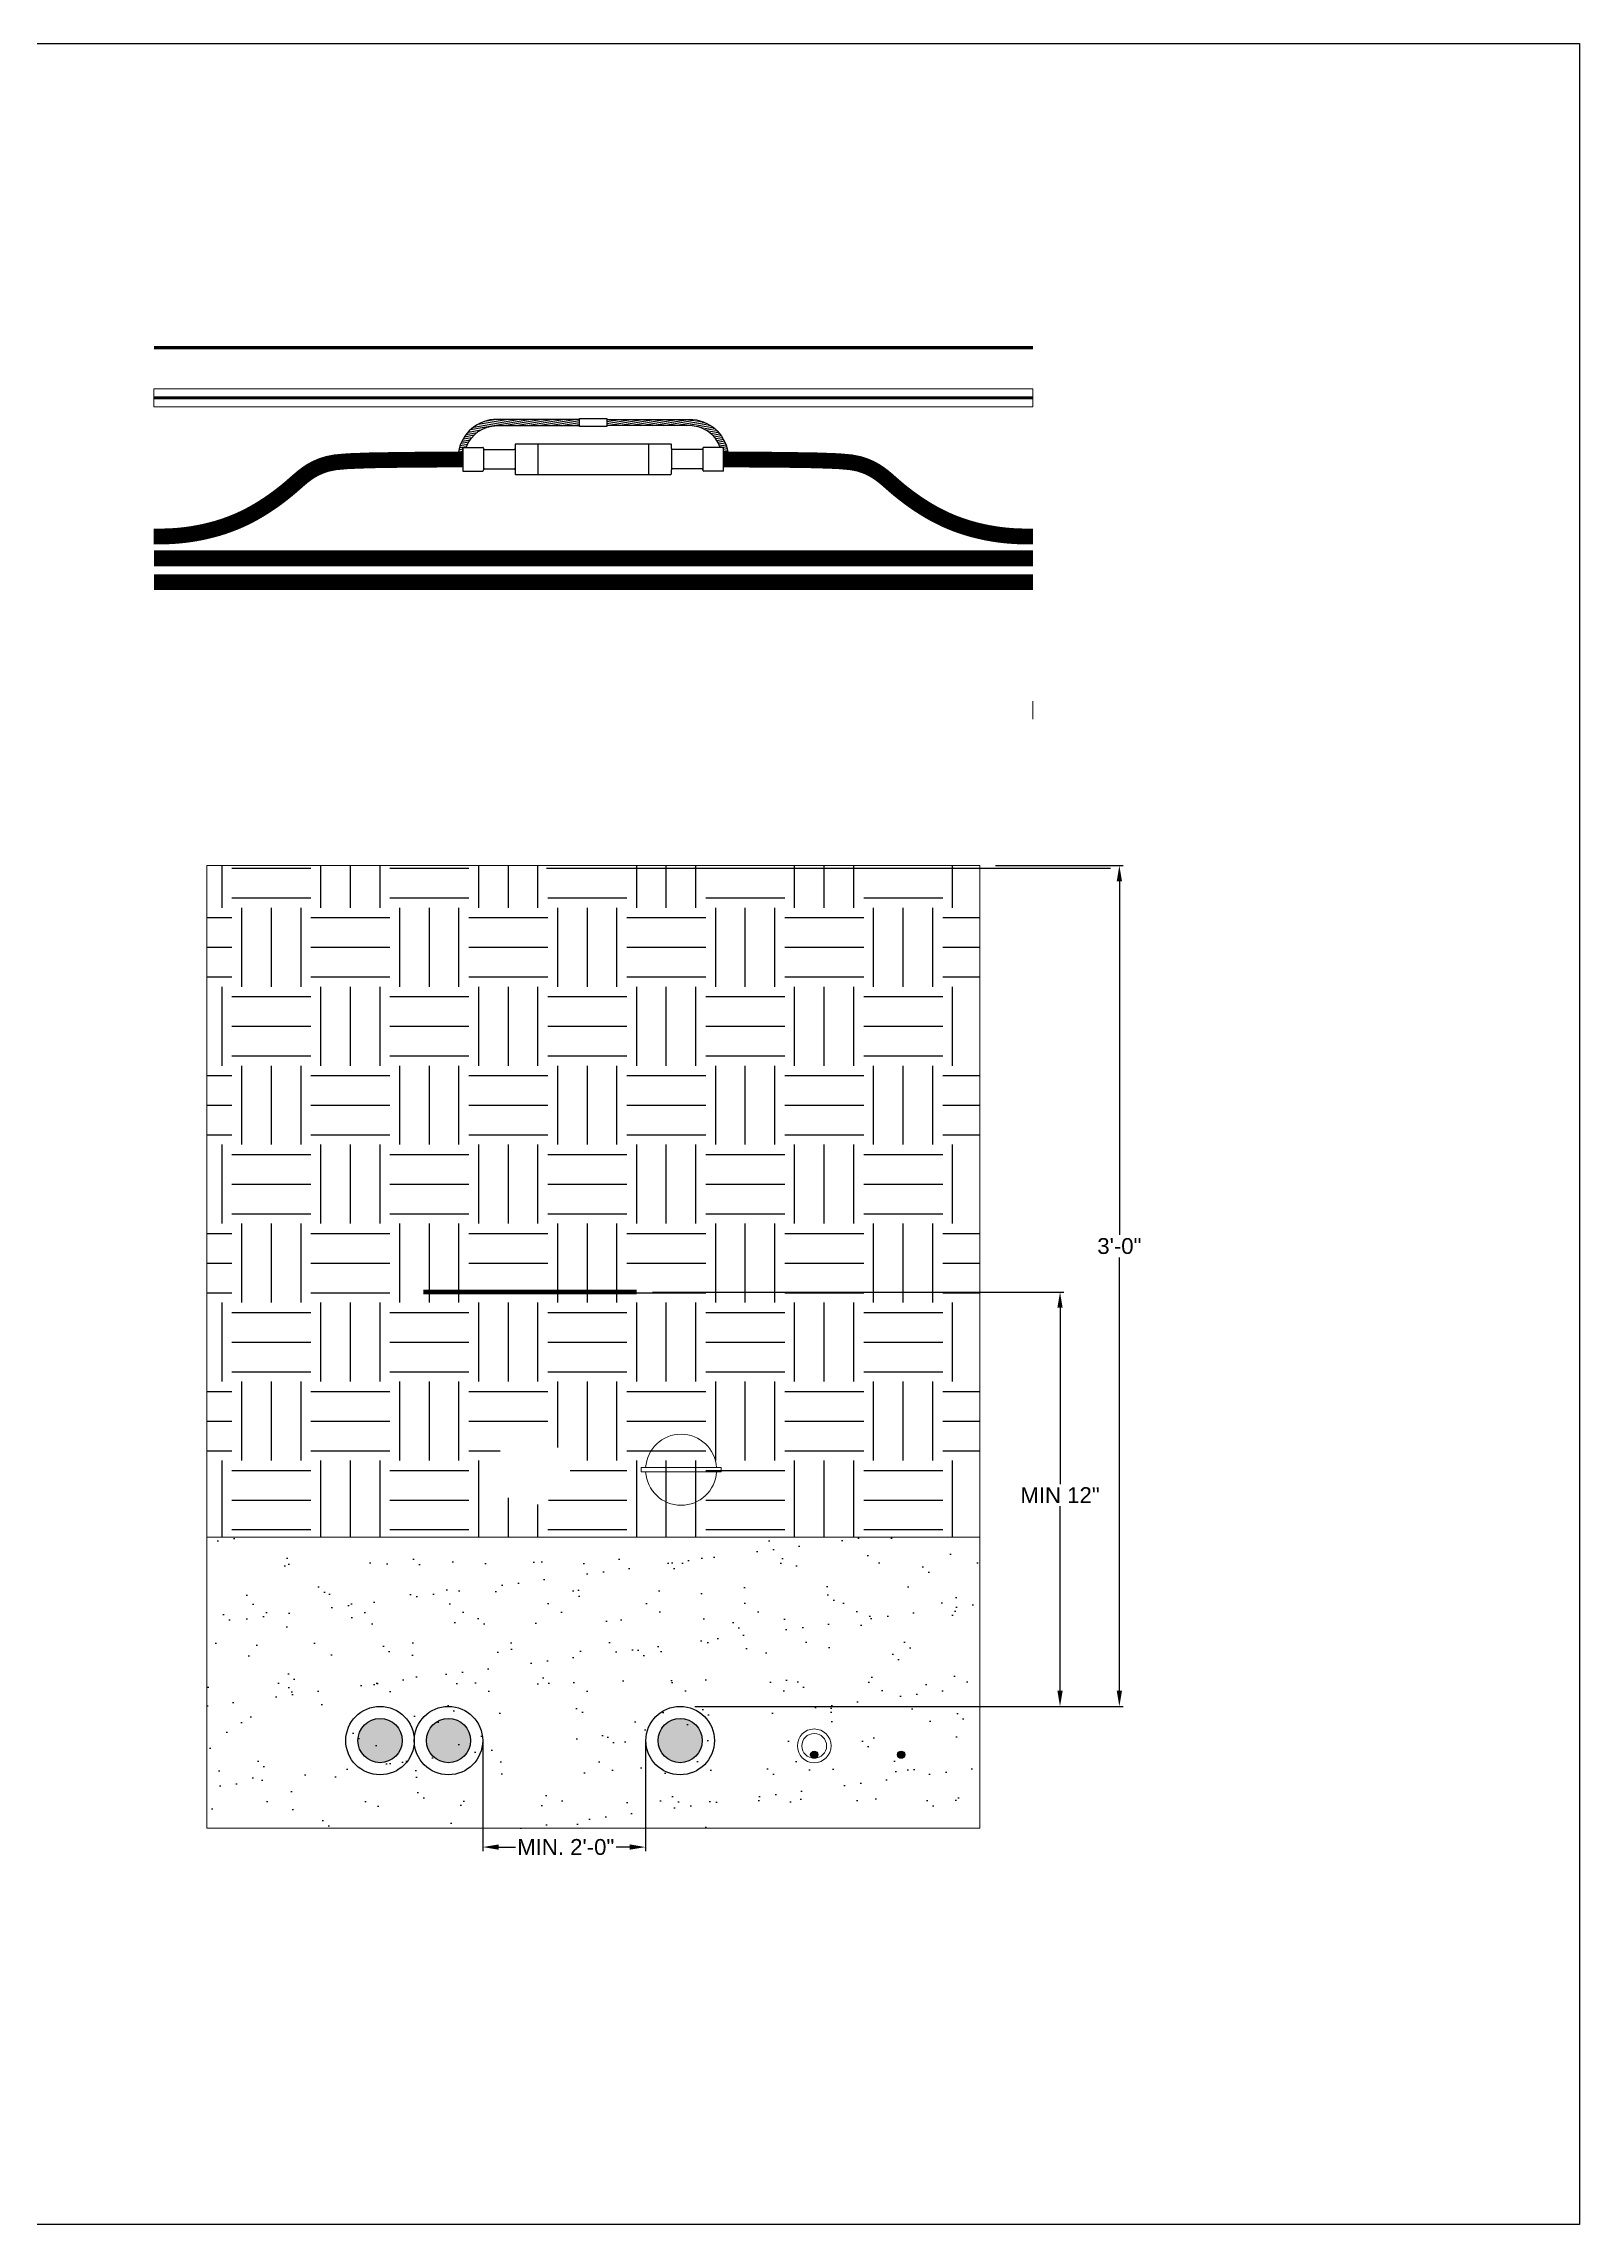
# Model space of a CAD drawing. Header units: feet. Extents: x 27.7 to 124.9, y -94.3 to -25.3.
# Drawn here: x 76.3 to 124.9, y -94.3 to -25.3 of the extents above; entities that cross this region are included whole.
import ezdxf

# ---------------------------------------------------------------- set-up
doc = ezdxf.new("R2010")
doc.units = ezdxf.units.FT
doc.header["$MEASUREMENT"] = 0
for name, color, linetype in [('C-CABL', 3, 'Continuous'), ('C-CNDT', 6, 'Continuous'), ('CABLE', 2, 'Continuous'), ('E-TREN-HATCH', 254, 'Continuous'), ('SOIL', 254, 'Continuous')]:
    doc.layers.add(name, color=color, linetype=linetype)
for name, color, linetype, lineweight in [('CONDUIT', 6, 'Continuous', 18), ('COVER', 3, 'Continuous', 9), ('G-ANNO-DIMENSIONS', 1, 'Continuous', 5)]:
    doc.layers.add(name, color=color, linetype=linetype, lineweight=lineweight)
doc.styles.add('NEI-A', font='arial.ttf')
doc.dimstyles.new('NEI-A', dxfattribs={"dimtxt": 0.1, "dimasz": 0.125, "dimexe": 0.0625, "dimexo": 0.0625, "dimgap": 0.0625, "dimtad": 0, "dimtih": 1, "dimtoh": 1, "dimdec": 4, "dimzin": 3, "dimdsep": 46, "dimlunit": 4, "dimtxsty": 'NEI-A', "dimcen": 0, "dimadec": 0, "dimazin": 0, "dimtfac": 0.75, "dimtdec": 4, "dimtofl": 0, "dimtmove": 0, "dimatfit": 3, "dimfxl": 1, "dimfrac": 1, "dimtolj": 1, "dimtzin": 0, "dimarcsym": 0})
pattern_1 = [(190, (-1046.774384, -267.13964), (0.010853011, -0.0615504846), [])]

# ---------------------------------------------------------------- blocks, each defined once
blk = doc.blocks.new('*D10')
at = {"layer": 'Defpoints', "color": 0, "transparency": 16777216}
for p in [(105.918, -51.274), (98.434, -77.892), (110.337, -77.892)]:
    blk.add_point(p, dxfattribs=at)
at = {"layer": 'G-ANNO-DIMENSIONS', "color": 0, "lineweight": -2, "transparency": 16777216}
for p, q in [((106.418, -51.274), (110.462, -51.274)), ((110.337, -51.774), (110.337, -62.964)), ((110.337, -77.392), (110.337, -63.677)), ((98.934, -77.892), (110.462, -77.892))]:
    blk.add_line(p, q, dxfattribs=at)
at = {"layer": 'G-ANNO-DIMENSIONS', "color": 0, "transparency": 16777216}
for points in [[(110.253, -51.774), (110.42, -51.774), (110.337, -51.274)], [(110.253, -77.392), (110.42, -77.392), (110.337, -77.892)]]:
    blk.add_solid(points, dxfattribs=at)
at = {"layer": 'G-ANNO-DIMENSIONS', "color": 0, "transparency": 16777216, "insert": (110.337, -63.321), "char_height": 0.2, "attachment_point": 5, "style": 'NEI-A'}
blk.add_mtext('\\A1;{\\H2.51168x;3\'-0"}', dxfattribs=at)
blk = doc.blocks.new('*D11')
at = {"layer": 'Defpoints', "color": 0, "transparency": 16777216}
for p in [(95.059, -64.774), (96.402, -77.892), (108.459, -77.892)]:
    blk.add_point(p, dxfattribs=at)
at = {"layer": 'G-ANNO-DIMENSIONS', "color": 0, "lineweight": -2, "transparency": 16777216}
for p, q in [((95.559, -64.774), (108.584, -64.774)), ((108.459, -65.274), (108.459, -70.851)), ((108.459, -77.392), (108.459, -71.556)), ((96.902, -77.892), (108.584, -77.892))]:
    blk.add_line(p, q, dxfattribs=at)
at = {"layer": 'G-ANNO-DIMENSIONS', "color": 0, "transparency": 16777216}
for points in [[(108.375, -65.274), (108.542, -65.274), (108.459, -64.774)], [(108.375, -77.392), (108.542, -77.392), (108.459, -77.892)]]:
    blk.add_solid(points, dxfattribs=at)
at = {"layer": 'G-ANNO-DIMENSIONS', "color": 0, "transparency": 16777216, "insert": (108.459, -71.203), "char_height": 0.2, "attachment_point": 5, "style": 'NEI-A'}
blk.add_mtext('\\A1;{\\H2.51168x;MIN 12"}', dxfattribs=at)
blk = doc.blocks.new('*D12')
at = {"layer": 'Defpoints', "color": 0, "transparency": 16777216}
for p in [(90.189, -78.455), (95.34, -78.473), (90.189, -82.344)]:
    blk.add_point(p, dxfattribs=at)
at = {"layer": 'G-ANNO-DIMENSIONS', "color": 0, "lineweight": -2, "transparency": 16777216}
for p, q in [((90.189, -78.955), (90.189, -82.469)), ((95.34, -78.973), (95.34, -82.469)), ((90.689, -82.344), (91.219, -82.344)), ((94.84, -82.344), (94.408, -82.344))]:
    blk.add_line(p, q, dxfattribs=at)
at = {"layer": 'G-ANNO-DIMENSIONS', "color": 0, "transparency": 16777216}
for points in [[(90.689, -82.26), (90.689, -82.427), (90.189, -82.344)], [(94.84, -82.26), (94.84, -82.427), (95.34, -82.344)]]:
    blk.add_solid(points, dxfattribs=at)
at = {"layer": 'G-ANNO-DIMENSIONS', "color": 0, "transparency": 16777216, "insert": (92.813, -82.344), "char_height": 0.2, "attachment_point": 5, "style": 'NEI-A'}
blk.add_mtext('\\A1;{\\H2.51168x;MIN. 2\'-0"}', dxfattribs=at)
blk = doc.blocks.new('*U9')
at = {"layer": 'Defpoints'}
blk.add_lwpolyline([(0, 23.011), (32.409, 23.011), (32.409, 0), (0, 0)], close=True, dxfattribs=at)

msp = doc.modelspace()

# ---------------------------------------------------------------- hatches: boundary and pattern name
at = {"layer": 'C-CABL'}
h = msp.add_hatch(dxfattribs=at)
h.set_pattern_fill('ANSI31', scale=0.5, angle=145)
h.set_pattern_definition(pattern_1)
h.paths.add_polyline_path([(90.637, -37.149), (93.253, -37.149), (93.253, -37.349), (90.637, -37.349, 0.317113), (89.663, -38.036), (89.557, -38.036), (89.557, -38.188), (89.418, -38.188, -0.36842)])
h = msp.add_hatch(dxfattribs=at)
h.set_pattern_fill('ANSI31', scale=0.5, angle=145)
h.set_pattern_definition(pattern_1)
h.paths.add_polyline_path([(96.728, -37.149), (94.111, -37.149), (94.111, -37.349), (96.728, -37.349, -0.317113), (97.702, -38.036), (97.807, -38.036), (97.807, -38.188), (97.946, -38.188, 0.36842)])
h = msp.add_hatch(color=256, dxfattribs=at)
h.dxf.hatch_style = 1
h.paths.add_polyline_path([(87.635, -78.974, 1), (86.234, -78.974, 1)])
h = msp.add_hatch(color=256, dxfattribs=at)
h.dxf.hatch_style = 1
h.paths.add_polyline_path([(89.8, -78.974, 1), (88.4, -78.974, 1)])
h = msp.add_hatch(color=256, dxfattribs=at)
h.dxf.hatch_style = 1
h.paths.add_polyline_path([(97.135, -78.974, 1), (95.734, -78.974, 1)])
h = msp.add_hatch(color=256, dxfattribs=at)
h.dxf.hatch_style = 1
h.paths.add_polyline_path([(103.543, -79.42, -1), (103.318, -79.42, -1)])
at = {"layer": 'CABLE'}
h = msp.add_hatch(color=256, dxfattribs=at)
h.dxf.hatch_style = 1
h.paths.add_polyline_path([(100.79, -79.42, -1), (100.565, -79.42, -1)])
at = {"layer": 'E-TREN-HATCH'}
h = msp.add_hatch(dxfattribs=at)
h.set_pattern_fill('EARTH', color=256, scale=10)
h.set_pattern_definition([(0, (32.2438, -97.2983), (2.5, 2.5), [2.5, -2.5]), (0, (32.2438, -96.3608), (2.5, 2.5), [2.5, -2.5]), (0, (32.2438, -95.4233), (2.5, 2.5), [2.5, -2.5]), (90, (32.5563, -95.1108), (-2.5, 2.5), [2.5, -2.5]), (90, (33.4938, -95.1108), (-2.5, 2.5), [2.5, -2.5]), (90, (34.4313, -95.1108), (-2.5, 2.5), [2.5, -2.5])])
h.paths.add_polyline_path([(81.456, -51.274), (81.456, -72.534), (105.918, -72.534), (105.918, -65.364), (92.95, -70.399), (92.95, -70.469), (92.807, -70.469, -0.939336), (90.561, -70.469), (90.419, -70.469), (90.419, -70.329), (90.561, -70.329, -0.939336), (92.807, -70.329), (93.131, -70.329), (105.918, -65.364), (105.918, -51.274)])
h = msp.add_hatch(dxfattribs=at)
h.set_pattern_fill('AR-SAND', color=252)
h.set_pattern_definition([(37.5, (32.2438, -97.2983), (-0.062993, 1.926824), [0, -1.52, 0, -1.7, 0, -1.625]), (7.5, (32.2438, -97.2983), (1.76978, 2.82215), [0, -0.82, 0, -1.37, 0, -0.525]), (327.5, (31.0138, -97.2983), (3.114142, 0.00566), [0, -0.5, 0, -1.8, 0, -2.35]), (317.5, (31.0138, -97.2983), (3.00613, 0.87768), [0, -0.25, 0, -1.18, 0, -1.35])])
h.paths.add_polyline_path([(105.918, -72.534), (81.456, -72.534), (81.456, -81.743), (105.918, -81.743)])
h.paths.add_polyline_path([(99.517, -78.974, -1), (97.351, -78.974, -1)], flags=16)
h.paths.add_polyline_path([(92.767, -78.974, -1), (90.601, -78.974, -1)], flags=16)
h.paths.add_polyline_path([(86.017, -78.974, -1), (83.851, -78.974, -1)], flags=16)
h.paths.add_polyline_path([(83.225, -79.14, -1), (82.156, -79.14, -1)], flags=16)

# ---------------------------------------------------------------- linework, layer by layer
for p, q in [((91.933, -37.93), (91.933, -38.892)), ((95.432, -37.93), (95.432, -38.892)), ((89.557, -38.411), (89.557, -38.036)), ((89.557, -38.036), (90.186, -38.036)), ((90.211, -38.061), (90.211, -38.077)), ((90.211, -38.077), (90.211, -38.745)), ((90.236, -38.102), (91.182, -38.102)), ((91.207, -38.077), (91.207, -38.745)), ((96.158, -38.077), (96.158, -38.745)), ((97.129, -38.102), (96.183, -38.102)), ((97.154, -38.061), (97.154, -38.077)), ((97.154, -38.077), (97.154, -38.745)), ((97.807, -38.036), (97.179, -38.036)), ((89.557, -38.786), (90.186, -38.786)), ((90.211, -38.761), (90.211, -38.745)), ((90.236, -38.72), (91.182, -38.72)), ((97.129, -38.72), (96.183, -38.72)), ((97.154, -38.761), (97.154, -38.745)), ((97.807, -38.786), (97.179, -38.786))]:
    msp.add_line(p, q)
for points in [[(96.158, -38.077), (96.158, -37.955, 0.414214), (96.133, -37.93), (91.232, -37.93, 0.414214), (91.207, -37.955), (91.207, -38.077)], [(91.207, -38.745), (91.207, -38.867, 0.414214), (91.232, -38.892), (96.133, -38.892, 0.414214), (96.158, -38.867), (96.158, -38.745)]]:
    msp.add_lwpolyline(points, format="xyb")
for points in [[(89.557, -38.036), (89.557, -38.786)], [(97.807, -38.786), (97.807, -38.036)]]:
    msp.add_lwpolyline(points)
for centre, start, end in [((90.186, -38.061), 0, 90), ((90.236, -38.077), 180, 270), ((91.182, -38.077), 270, 0), ((96.183, -38.077), 180, 270), ((97.129, -38.077), 270, 0), ((97.179, -38.061), 90, 180), ((90.186, -38.761), 270, 0), ((90.236, -38.745), 90, 180), ((91.182, -38.745), 0, 90), ((96.183, -38.745), 90, 180), ((97.129, -38.745), 0, 90), ((97.179, -38.761), 180, 270)]:
    msp.add_arc(centre, 0.025, start, end)
at = {"layer": 'C-CABL'}
for points, const_width in [([(79.775, -34.88), (107.598, -34.88)], 0.0965), ([(79.766, -40.858), (79.897, -40.858), (80.02, -40.857), (80.137, -40.854), (80.251, -40.851), (80.363, -40.845), (80.475, -40.838), (80.588, -40.828), (80.705, -40.816), (80.827, -40.801), (80.953, -40.783), (81.084, -40.761), (81.219, -40.737), (81.356, -40.708), (81.496, -40.676), (81.638, -40.64), (81.782, -40.6), (81.926, -40.556), (82.071, -40.507), (82.217, -40.453), (82.363, -40.395), (82.511, -40.331), (82.659, -40.261), (82.808, -40.186), (82.957, -40.105), (83.108, -40.017), (83.258, -39.924), (83.407, -39.827), (83.555, -39.725), (83.699, -39.62), (83.84, -39.513), (83.976, -39.404), (84.107, -39.295), (84.232, -39.185), (84.356, -39.077), (84.48, -38.972), (84.611, -38.872), (84.751, -38.779), (84.906, -38.694), (85.078, -38.62), (85.272, -38.558), (85.515, -38.51), (85.924, -38.473), (86.637, -38.447), (87.794, -38.429), (89.535, -38.419), (89.557, -38.418)], 0.5), ([(107.598, -40.858), (107.468, -40.858), (107.345, -40.857), (107.227, -40.854), (107.114, -40.851), (107.002, -40.845), (106.89, -40.838), (106.777, -40.828), (106.66, -40.816), (106.538, -40.801), (106.411, -40.783), (106.28, -40.761), (106.146, -40.737), (106.008, -40.708), (105.868, -40.676), (105.726, -40.64), (105.583, -40.6), (105.439, -40.556), (105.294, -40.507), (105.148, -40.453), (105.001, -40.395), (104.854, -40.331), (104.706, -40.261), (104.557, -40.186), (104.407, -40.105), (104.257, -40.017), (104.107, -39.924), (103.957, -39.827), (103.81, -39.725), (103.666, -39.62), (103.525, -39.513), (103.388, -39.404), (103.258, -39.295), (103.132, -39.185), (103.009, -39.077), (102.884, -38.972), (102.754, -38.872), (102.613, -38.779), (102.459, -38.694), (102.287, -38.62), (102.092, -38.558), (101.85, -38.51), (101.441, -38.473), (100.728, -38.447), (99.571, -38.429), (97.83, -38.419), (97.807, -38.418)], 0.5), ([(79.775, -41.547), (107.598, -41.547)], 0.5), ([(79.775, -42.304), (107.598, -42.304)], 0.5)]:
    msp.add_lwpolyline(points, dxfattribs=dict(at, const_width=const_width))
for points in [[(93.253, -37.149), (90.637, -37.149, 0.36842), (89.418, -38.188), (89.557, -38.188), (89.557, -38.036), (89.663, -38.036, -0.317113), (90.637, -37.349), (93.253, -37.349)], [(94.111, -37.149), (96.728, -37.149, -0.36842), (97.946, -38.188), (97.807, -38.188), (97.807, -38.036), (97.702, -38.036, 0.317113), (96.728, -37.349), (94.111, -37.349)]]:
    msp.add_lwpolyline(points, format="xyb", dxfattribs=at)
msp.add_lwpolyline([(93.253, -37.126), (94.111, -37.126), (94.111, -37.372), (93.253, -37.372)], close=True, dxfattribs=at)
msp.add_circle((103.43, -79.42), 0.113, dxfattribs=at)
at = {"layer": 'C-CNDT', "const_width": 0.0965}
msp.add_lwpolyline([(79.775, -36.467), (107.598, -36.467)], dxfattribs=at)
at = {"layer": 'CABLE', "ltscale": 0.5, "const_width": 0.141}
msp.add_lwpolyline([(88.309, -64.774), (95.059, -64.774)], dxfattribs=at)
at = {"layer": 'CABLE'}
for centre, radius in [((86.934, -78.974), 1.083), ((89.1, -78.974), 1.083), ((96.434, -78.974), 1.083), ((86.934, -78.974), 0.7), ((89.1, -78.974), 0.7), ((96.434, -78.974), 0.7), ((100.678, -79.42), 0.113)]:
    msp.add_circle(centre, radius, dxfattribs=at)
at = {"layer": 'CONDUIT'}
for p, q in [((95.198, -70.329), (97.729, -70.329)), ((95.198, -70.329), (95.198, -70.469)), ((97.729, -70.329), (97.729, -70.469)), ((95.198, -70.469), (97.729, -70.469))]:
    msp.add_line(p, q, dxfattribs=at)
for radius in [0.534, 0.392]:
    msp.add_circle((100.678, -79.14), radius, dxfattribs=at)
for start, end in [(3.58332, 176.41668), (183.58332, 356.41668)]:
    msp.add_arc((96.464, -70.399), 1.125, start, end, dxfattribs=at)
at = {"layer": 'COVER'}
for points in [[(79.775, -36.184), (79.775, -36.467)], [(79.775, -36.184), (107.598, -36.184)], [(79.775, -36.467), (79.775, -36.75)], [(107.598, -36.184), (107.598, -36.467)], [(107.598, -36.467), (107.598, -36.75)], [(79.775, -36.75), (107.598, -36.75)], [(107.598, -46.354), (107.598, -46.071)], [(107.598, -46.638), (107.598, -46.354)], [(105.918, -72.534), (81.456, -72.534)]]:
    msp.add_lwpolyline(points, dxfattribs=at)
msp.add_lwpolyline([(81.456, -51.274), (105.918, -51.274), (105.918, -81.743), (81.456, -81.743)], close=True, dxfattribs=at)
at = {"layer": 'SOIL'}
msp.add_line((92.207, -51.357), (110.06, -51.357), dxfattribs=at)

# ---------------------------------------------------------------- block references
at = {"layer": 'Defpoints', "xscale": 3, "yscale": 3, "zscale": 3}
msp.add_blockref('*U9', (27.671, -94.287), dxfattribs=at)

# ---------------------------------------------------------------- dimensions: what is measured, and where the dimension line sits
at = {"layer": 'G-ANNO-DIMENSIONS'}
for base, p1, p2, text, picture, middle in [((110.337, -77.892), (105.918, -51.274), (98.434, -77.892), '{\\H2.51168x;3\'-0"}', '*D10', (110.337, -63.321)), ((108.459, -77.892), (95.059, -64.774), (96.402, -77.892), '{\\H2.51168x;MIN 12"}', '*D11', (108.459, -71.203))]:
    dim = msp.add_linear_dim(base=base, p1=p1, p2=p2, angle=90, text=text, dimstyle='NEI-A', override={"dimtxt": 0.2, "dimasz": 0.5, "dimexe": 0.125, "dimexo": 0.5, "dimgap": 0.1, "dimdec": 1}, dxfattribs=at)
    dim.commit()
    dim.dimension.update_dxf_attribs({"geometry": picture, "text_midpoint": middle, "dimtype": 160})
dim = msp.add_linear_dim(base=(90.189, -82.344), p1=(95.34, -78.473), p2=(90.189, -78.455), text='{\\H2.51168x;MIN. 2\'-0"}', dimstyle='NEI-A', override={"dimtxt": 0.2, "dimasz": 0.5, "dimexe": 0.125, "dimexo": 0.5, "dimgap": 0.1, "dimdec": 1}, dxfattribs=at)
dim.commit()
dim.dimension.update_dxf_attribs({"geometry": '*D12', "text_midpoint": (92.813, -82.344), "dimtype": 160})

doc.saveas('drawing.dxf')
